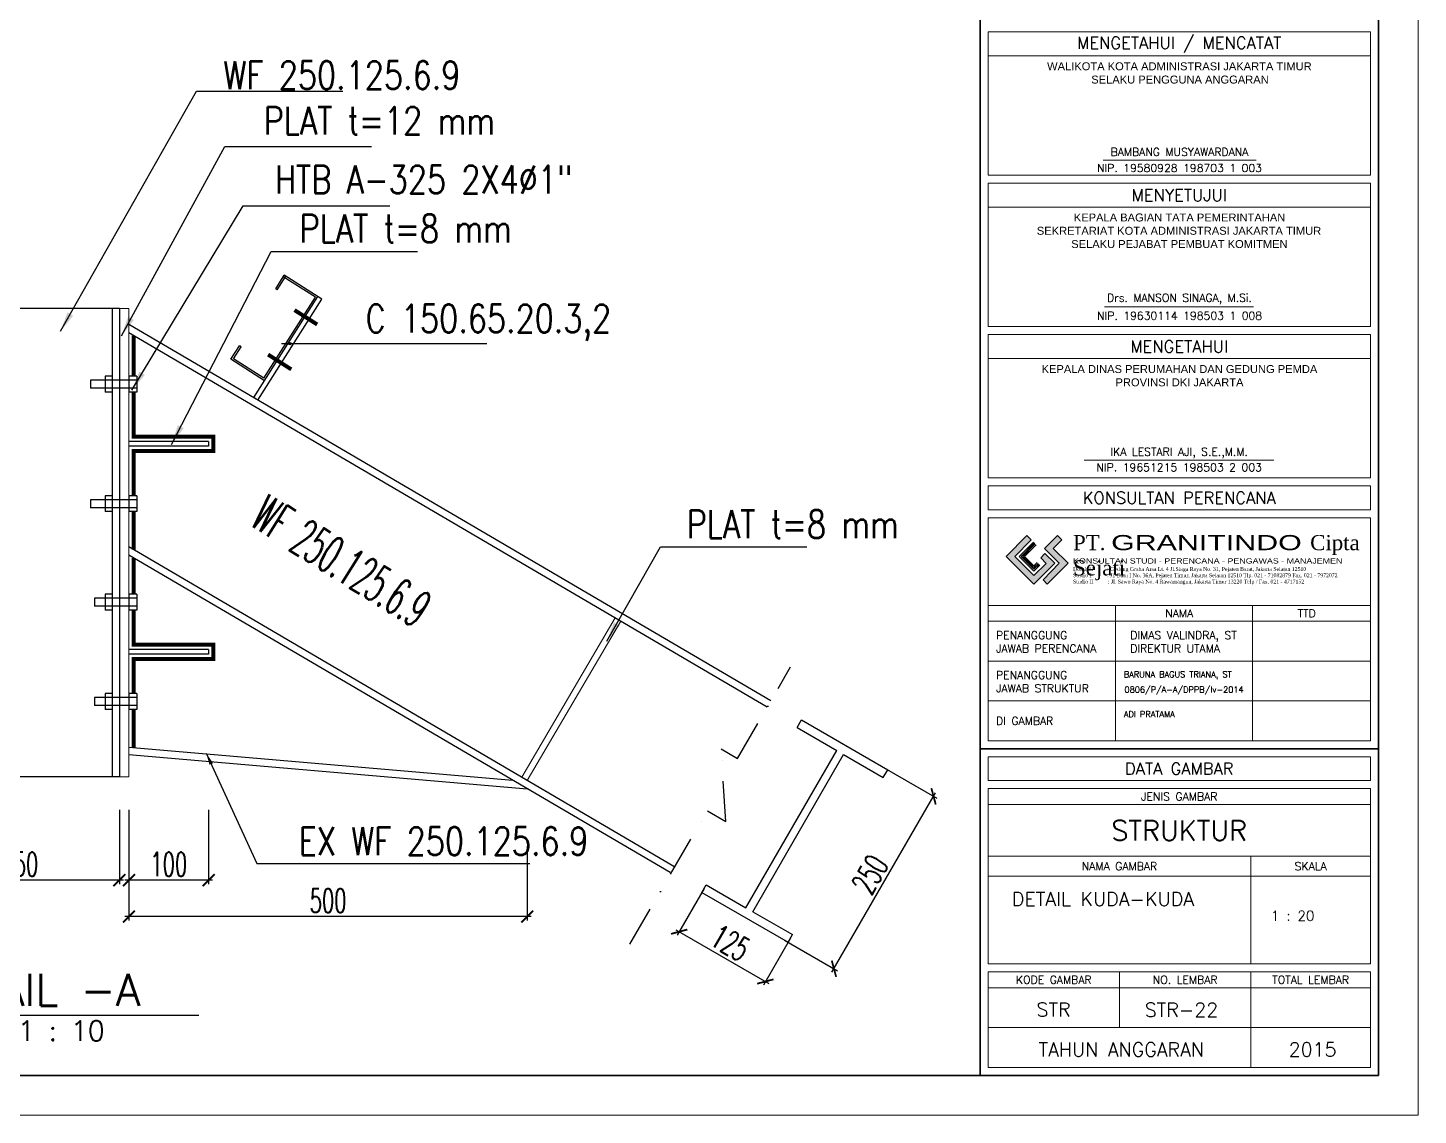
# Model space of a CAD drawing. Header units: inches. Extents: x 266054 to 836293, y -258454 to -102650.
# Drawn here: x 425023 to 442477, y -258434 to -244784 of the extents above; entities that cross this region are included whole.
import ezdxf
from ezdxf.enums import TextEntityAlignment as Align

# ---------------------------------------------------------------- set-up
doc = ezdxf.new("R2010")
doc.units = ezdxf.units.IN
doc.header["$LTSCALE"] = 800
doc.header["$MEASUREMENT"] = 0
doc.linetypes.add('DASHDOT2', pattern=[12.7, 6.35, -3.175, 0, -3.175])
for name, color, linetype in [('01. WF', 3, 'Continuous'), ('04. BAUT', 4, 'Continuous'), ('06. PLAT', 5, 'Continuous'), ('HAT', 8, 'Continuous'), ('LOGO', 7, 'Continuous'), ('TEXT', 4, 'Continuous'), ('WF', 3, 'Continuous')]:
    doc.layers.add(name, color=color, linetype=linetype)
for name, color, linetype, lineweight in [('02. DIM', 251, 'Continuous', 5), ('arsir', 8, 'Continuous', 0), ('BAJA', 3, 'Continuous', 9), ('BESI', 1, 'Continuous', 13), ('GRS KOP', 1, 'Continuous', 35), ('hacht', 8, 'Continuous', 5), ('kop', 7, 'Continuous', 20), ('NOT', 7, 'Continuous', 15)]:
    doc.layers.add(name, color=color, linetype=linetype, lineweight=lineweight)
doc.styles.add('BARU', font='arial.ttf')
doc.styles.add('DICK STYLE 100', font='romans.shx', dxfattribs={"width": 0.6, "height": 300})
doc.styles.add('ROMANS', font='romans.shx', dxfattribs={"width": 0.8, "height": 0.25})
doc.styles.add('S', font='SIMPLEX', dxfattribs={"width": 1.1})
doc.styles.get("Standard").update_dxf_attribs({"font": 'romans.shx'})
doc.styles.add('TX BR', font='romans.shx', dxfattribs={"width": 0.5, "height": 350})
doc.dimstyles.new('10', dxfattribs={"dimtxt": 300, "dimasz": 150, "dimexe": 50, "dimexo": 50, "dimgap": 50, "dimtad": 1, "dimdec": 0, "dimlfac": 0.1, "dimrnd": 1, "dimtxsty": 'DICK STYLE 100', "dimblk": 'ARCHTICK', "dimcen": 100, "dimdle": 50, "dimclrd": 18, "dimclre": 18, "dimclrt": 7, "dimadec": 0, "dimazin": 2, "dimtfac": 1, "dimtdec": 0, "dimtix": 1, "dimtmove": 0, "dimatfit": 3, "dimfxl": 0, "dimarcsym": 0})
doc.dimstyles.new('100 A', dxfattribs={"dimtxt": 250, "dimasz": 150, "dimexe": 50, "dimexo": 50, "dimgap": 50, "dimtad": 1, "dimdec": 0, "dimrnd": 1, "dimtxsty": 'DICK STYLE 100', "dimblk": 'ARCHTICK', "dimcen": 100, "dimdle": 50, "dimclrd": 18, "dimclre": 18, "dimclrt": 7, "dimadec": 0, "dimazin": 2, "dimtfac": 1, "dimtdec": 0, "dimtix": 1, "dimtmove": 0, "dimatfit": 3, "dimfxl": 0, "dimarcsym": 0})
doc.dimstyles.new('10A', dxfattribs={"dimtxt": 350, "dimasz": 125, "dimexe": 100, "dimexo": 50, "dimgap": 100, "dimtad": 1, "dimdec": 0, "dimlfac": 0.1, "dimzin": 0, "dimdsep": 46, "dimtxsty": 'TX BR', "dimblk1": 'ARCHTICK', "dimblk2": 'ARCHTICK', "dimsah": 1, "dimcen": 0.09, "dimclrd": 8, "dimclre": 8, "dimclrt": 3, "dimadec": 0, "dimazin": 0, "dimtfac": 1, "dimtdec": 0, "dimtix": 1, "dimtmove": 2, "dimatfit": 3, "dimfxl": 0, "dimtolj": 1, "dimtzin": 0, "dimarcsym": 0})
doc.dimstyles.get("Standard").update_dxf_attribs({"dimtxt": 0.18, "dimasz": 0.18, "dimexe": 0.18, "dimexo": 0.0625, "dimgap": 0.09, "dimtad": 0, "dimtih": 1, "dimtoh": 1, "dimdec": 4, "dimzin": 0, "dimdsep": 46, "dimtxsty": 'Standard', "dimcen": 0.09, "dimadec": 0, "dimazin": 0, "dimtfac": 1, "dimtdec": 4, "dimtofl": 0, "dimtmove": 0, "dimatfit": 3, "dimfxl": 0, "dimtolj": 1, "dimtzin": 0, "dimarcsym": 0})

# ---------------------------------------------------------------- blocks, each defined once
blk = doc.blocks.new('logo granitindo baru')
at = {"layer": 'LOGO'}
for points in [[(1.03, 1.463), (0.916, 1.574), (0.366, 1.024), (1.1, 0.289), (1.652, 0.843), (1.392, 1.098), (1.281, 0.987), (1.423, 0.84), (1.102, 0.519), (0.594, 1.025)], [(1.721, 1.576), (1.381, 1.236), (1.771, 0.842), (1.341, 0.407), (1.454, 0.294), (2.001, 0.844), (1.609, 1.237), (1.835, 1.464)]]:
    blk.add_hatch(color=8, dxfattribs=at).paths.add_polyline_path(points)
at = {"layer": 'Defpoints'}
blk.add_point((9.7, 0), dxfattribs=at)
at = {"layer": 'LOGO'}
blk.add_lwpolyline([(1.03, 1.463), (0.916, 1.574), (0.366, 1.024), (1.1, 0.289), (1.652, 0.843), (1.392, 1.098), (1.281, 0.987), (1.423, 0.84), (1.102, 0.519), (0.594, 1.025), (1.03, 1.463), (0.916, 1.574)], dxfattribs=at)
at = {"layer": 'LOGO', "lineweight": 0}
blk.add_lwpolyline([(1.721, 1.576), (1.381, 1.236), (1.771, 0.842), (1.341, 0.407), (1.454, 0.294), (2.001, 0.844), (1.609, 1.237), (1.835, 1.464), (1.721, 1.576)], dxfattribs=at)
at = {"layer": 'LOGO', "lineweight": 13}
for points in [[(1.089, 1.403), (0.713, 1.026), (1.101, 0.638), (1.258, 0.794)], [(1.112, 1.38), (0.759, 1.026), (1.101, 0.683), (1.235, 0.817)], [(1.134, 1.357), (0.803, 1.026), (1.101, 0.728), (1.213, 0.839)], [(1.157, 1.334), (0.85, 1.026), (1.101, 0.775), (1.189, 0.863)]]:
    blk.add_lwpolyline(points, dxfattribs=at)
at = {"layer": 'LOGO', "insert": (2.134, 1.589), "char_height": 0.4, "width": 7.66452, "attachment_point": 1}
blk.add_mtext('{\\fTimes New Roman|b0|i0|c0|p18;PT. \\fCityBlueprint|b0|i0|c2|p2;\\W1.5;GRANITINDO \\fTimes New Roman|b0|i0|c0|p18;\\W1;Cipta Sejati}', dxfattribs=at)
at = {"layer": 'LOGO', "insert": (2.134, 0.975), "char_height": 0.1, "attachment_point": 1}
blk.add_mtext_dynamic_manual_height_columns('{\\f@Arial Unicode MS|b0|i0|c0|p34;\\H1.4x;\\W1.2;KONSULTAN STUDI - PERENCANA - PENGAWAS - MANAJEMEN\\fTimes New Roman|b0|i0|c0|p18;\\P\\pt0.9;\\H0.71429x;\\W1;Domisili ^I: Gedung Graha Arsa Lt. 4 Jl.Siaga Raya No. 31, Pejaten Barat, Jakarta Selatan 12510\\PStudio I ^I: Jl. Batu I No. 36A, Pejaten Timur, Jakarta Selatan 12510 Tlp. 021 - 71082879 Fax. 021 - 7972072\\PStudio II          : Jl. Sawo Raya No. 4 Rawamangun, Jakarta Timur 13220 Telp / Fax. 021 - 4717152}', width=9.56937, gutter_width=0, heights=[1.67], dxfattribs=at)
blk = doc.blocks.new('kop')
at = {"layer": 'GRS KOP'}
for p, q in [((73, 1), (73, 54)), ((83, 1), (83, 54)), ((73, 9.2), (83, 9.2))]:
    blk.add_line(p, q, dxfattribs=at)
blk.add_lwpolyline([(1, 54), (83, 54), (83, 1), (1, 1)], close=True, dxfattribs=at)
at = {"layer": 'kop', "color": 7}
for p in [(84, 55), (84, 55), (0, 0)]:
    blk.add_line(p, (84, 0), dxfattribs=at)
at = {"layer": 'kop'}
for p, q in [((73.2, 23.6), (73.2, 27.2)), ((82.8, 27.2), (73.2, 27.2)), ((82.8, 23.6), (82.8, 27.2)), ((82.8, 26.6), (73.2, 26.6)), ((76.089, 23.976), (79.928, 23.976)), ((82.8, 23.6), (73.2, 23.6)), ((73.2, 19.8), (73.2, 23.4)), ((82.8, 23.4), (73.2, 23.4)), ((82.8, 19.8), (82.8, 23.4)), ((82.8, 22.8), (73.2, 22.8)), ((76.127, 20.296), (79.863, 20.296)), ((82.8, 19.8), (73.2, 19.8)), ((73.2, 16), (73.2, 19.6)), ((82.8, 19.6), (73.2, 19.6)), ((82.8, 16), (82.8, 19.6)), ((82.8, 19), (73.2, 19)), ((82.8, 16), (73.2, 16)), ((73.2, 9.4), (73.2, 15)), ((82.8, 15), (73.2, 15)), ((82.8, 9.4), (82.8, 15)), ((82.8, 12.8), (73.2, 12.8)), ((76.4, 9.4), (76.4, 12.8)), ((79.842, 9.4), (79.842, 12.8)), ((82.8, 12.4), (73.2, 12.4)), ((73.2, 12.4), (73.2, 11.4)), ((82.8, 11.4), (73.2, 11.4)), ((82.8, 10.4), (73.2, 10.4)), ((82.8, 9.4), (73.2, 9.4)), ((73.2, 7.8), (82.8, 7.8)), ((73.2, 6.5), (82.8, 6.5)), ((79.8, 3.8), (79.8, 6.5)), ((73.2, 6), (82.8, 6)), ((76.5, 2.2), (76.5, 3.6)), ((79.8, 1.2), (79.8, 3.6)), ((73.2, 3.2), (82.8, 3.2)), ((73.2, 2.2), (82.8, 2.2))]:
    blk.add_line(p, q, dxfattribs=at)
blk.add_lwpolyline([(75.615, 16.449), (80.377, 16.449)], dxfattribs=at)
for points in [[(73.2, 15.2), (82.8, 15.2), (82.8, 15.8), (73.2, 15.8)], [(73.2, 8.4), (82.8, 8.4), (82.8, 9), (73.2, 9)], [(73.2, 3.8), (82.8, 3.8), (82.8, 8.2), (73.2, 8.2)], [(73.2, 1.2), (82.8, 1.2), (82.8, 3.6), (73.2, 3.6)]]:
    blk.add_lwpolyline(points, close=True, dxfattribs=at)
at = {"xscale": 0.9500000000000454, "yscale": 0.9500000000000454, "zscale": 0.9500000000000454}
blk.add_blockref('logo granitindo baru', (73.307, 13.056), dxfattribs=at)
at = {"layer": 'kop'}
for s, height, p in [('MENGETAHUI / MENCATAT', 0.3, (78, 26.9)), ('BAMBANG MUSYAWARDANA', 0.19926, (78.007, 24.183)), ('NIP. 19580928 198703 1 003', 0.19926, (78.007, 23.78)), ('MENYETUJUI', 0.3, (78, 23.1)), ('Drs. MANSON SINAGA, M.Si.', 0.19926, (78.009, 20.496)), ('NIP. 19630114 198503 1 008', 0.19926, (78.009, 20.071)), ('MENGETAHUI', 0.3, (78, 19.3)), ('IKA LESTARI AJI, S.E.,M.M.', 0.2, (77.999, 16.625)), ('NIP. 19651215 198503 2 003', 0.2, (77.999, 16.264)), ('KONSULTAN PERENCANA', 0.3, (78, 15.5)), ('NAMA', 0.2, (78, 12.6)), ('TTD', 0.2, (81.2, 12.6)), ('DATA GAMBAR', 0.3, (78, 8.7)), ('JENIS GAMBAR', 0.2, (78, 8)), ('STRUKTUR', 0.5, (78, 7.146)), ('NAMA GAMBAR', 0.2, (76.5, 6.25)), ('SKALA', 0.2, (81.3, 6.25)), ('KODE GAMBAR', 0.2, (74.85, 3.4)), ('NO. LEMBAR', 0.2, (78.15, 3.4)), ('TOTAL LEMBAR', 0.2, (81.3, 3.4)), ('STR', 0.35, (74.844, 2.65)), ('TAHUN ANGGARAN', 0.35, (76.545, 1.65)), ('2015', 0.35, (81.349, 1.65))]:
    blk.add_text(s, height=height, dxfattribs=at).set_placement(p, align=Align.MIDDLE)
blk.add_text('0806/P/A-A/DPPB/Iv-2014', height=0.15, dxfattribs=at).set_placement((78.122, 10.609), align=Align.CENTER)
at = {"layer": 'kop', "char_height": 0.2, "attachment_point": 1, "style": 'BARU'}
for s, width, insert in [('\\pi0.65609;WALIKOTA KOTA ADMINISTRASI JAKARTA TIMUR\\P\\pi1.7645;SELAKU PENGGUNA ANGGARAN', 7.94943, (74.027, 26.434)), ('\\pi1.5072;KEPALA BAGIAN TATA PEMERINTAHAN\\P\\pi0.57794;SEKRETARIAT KOTA ADMINISTRASI JAKARTA TIMUR\\P\\pi1.4412;SELAKU PEJABAT PEMBUAT KOMITMEN', 8.28085, (73.847, 22.638)), ('\\pi0.5226;KEPALA DINAS PERUMAHAN DAN GEDUNG PEMDA \\P\\pi2.3784;PROVINSI DKI JAKARTA', 7.94943, (74.022, 18.833))]:
    blk.add_mtext_dynamic_manual_height_columns(s, width=width, gutter_width=1.5, heights=[0], dxfattribs=dict(at, insert=insert))
at = {"layer": 'kop', "attachment_point": 1}
for s, insert, char_height, width in [('PENANGGUNG\\PJAWAB PERENCANA', (73.4, 12.15), 0.2, 8.33062), ('DIMAS VALINDRA, ST\\PDIREKTUR UTAMA', (76.77, 12.15), 0.2, 8.16499), ('PENANGGUNG\\PJAWAB STRUKTUR', (73.4, 11.15), 0.2, 8.79211), ('BARUNA BAGUS TRIANA, ST', (76.609, 11.143), 0.15, 4.04264), ('ADI PRATAMA', (76.609, 10.143), 0.15, 4.04264), ('DI GAMBAR', (73.4, 10), 0.2, 7.59768)]:
    blk.add_mtext(s, dxfattribs=dict(at, insert=insert, char_height=char_height, width=width))
at = {"layer": 'kop', "style": 'BARU', "flags": 4}
for p, height in [((73.8, 5.4), 0.35), ((80.303, 5.382), 0.25), ((73.8, 4.9), 0.35), ((80.303, 4.882), 0.25), ((73.8, 4.4), 0.35), ((80.303, 4.382), 0.25)]:
    blk.add_attdef('-', p, '', height=height, dxfattribs=at)
at = {"layer": 'kop', "flags": 4}
for tag, p in [('AR-00', (78.057, 2.648)), ('00', (81.238, 2.647))]:
    blk.add_attdef(tag, text='', height=0.35, dxfattribs=at).set_placement(p, align=Align.MIDDLE)
blk = doc.blocks.new('Ndtpd')
at = {"lineweight": -3}
blk.add_line((0.747, 0), (-0.747, 0), dxfattribs=at)
blk.add_circle((0, 0), 0.747, dxfattribs=at)
at = {"color": 10, "lineweight": -3, "style": 'S', "width": 1.1, "flags": 4}
blk.add_attdef('NO', text='', height=0.5, dxfattribs=at).set_placement((0, 0.148), align=Align.CENTER)
blk.add_attdef('NDTPD', (1.516, 0.148), '', height=0.5, dxfattribs=at)
at = {"color": 5, "lineweight": -3, "style": 'S', "width": 1.1, "flags": 4}
blk.add_attdef('NOLBR', text='', height=0.3, dxfattribs=at).set_placement((0, -0.398), align=Align.CENTER)
blk.add_attdef('SKALA', (1.523, -0.398), '', height=0.3, dxfattribs=at)
blk = doc.blocks.new('_ArchTick')
at = {"layer": 'LOGO', "color": 0, "const_width": 0.15}
blk.add_lwpolyline([(-0.5, -0.5), (0.5, 0.5)], dxfattribs=at)
blk = doc.blocks.new('*D198')
at = {"layer": 'arsir', "color": 18, "lineweight": -2}
for p, q in [((426292, -254602), (426292, -255534)), ((427292, -254602), (427292, -255534)), ((427342, -255484), (426242, -255484))]:
    blk.add_line(p, q, dxfattribs=at)
at = {"layer": 'Defpoints', "color": 0}
for p in [(426292, -254552), (427292, -254552), (426292, -255484)]:
    blk.add_point(p, dxfattribs=at)
at = {"layer": 'arsir', "color": 18, "lineweight": -2, "xscale": 150, "yscale": 150, "zscale": 150, "rotation": 180}
blk.add_blockref('_ArchTick', (426292, -255484), dxfattribs=at)
at = {"layer": 'arsir', "color": 18, "lineweight": -2, "xscale": 150, "yscale": 150, "zscale": 150}
blk.add_blockref('_ArchTick', (427292, -255484), dxfattribs=at)
at = {"layer": 'arsir', "color": 7, "insert": (426792, -255284), "char_height": 300, "attachment_point": 5, "style": 'DICK STYLE 100'}
blk.add_mtext('100', dxfattribs=at)
blk = doc.blocks.new('*D199')
at = {"layer": 'arsir', "color": 18, "lineweight": -2}
for p, q in [((426292, -255059), (426292, -255991)), ((431292, -255059), (431292, -255991)), ((431342, -255941), (426242, -255941))]:
    blk.add_line(p, q, dxfattribs=at)
at = {"layer": 'Defpoints', "color": 0}
for p in [(426292, -255009), (431292, -255009), (426292, -255941)]:
    blk.add_point(p, dxfattribs=at)
at = {"layer": 'arsir', "color": 18, "lineweight": -2, "xscale": 150, "yscale": 150, "zscale": 150, "rotation": 180}
blk.add_blockref('_ArchTick', (426292, -255941), dxfattribs=at)
at = {"layer": 'arsir', "color": 18, "lineweight": -2, "xscale": 150, "yscale": 150, "zscale": 150}
blk.add_blockref('_ArchTick', (431292, -255941), dxfattribs=at)
at = {"layer": 'arsir', "color": 7, "insert": (428792, -255741), "char_height": 300, "attachment_point": 5, "style": 'DICK STYLE 100'}
blk.add_mtext('500', dxfattribs=at)
blk = doc.blocks.new('A$C47F01BF2')
at = {"layer": '01. WF'}
for p, q in [((-1263773.1, 425990.7), (-1263773.9, 425840.7)), ((-1263767.1, 425990.7), (-1263773.1, 425990.7)), ((-1263767.1, 425990.7), (-1263767.9, 425840.6)), ((-1263823.2, 425965.9), (-1263823.3, 425945.9)), ((-1263773.2, 425965.7), (-1263823.2, 425965.9)), ((-1263775.6, 425963.4), (-1263821, 425963.6)), ((-1263821, 425963.6), (-1263821, 425945.9)), ((-1263775.6, 425963.4), (-1263776.2, 425843)), ((-1263821, 425945.9), (-1263823.3, 425945.9)), ((-1263823.8, 425860.9), (-1263823.9, 425840.9)), ((-1263821.5, 425860.9), (-1263823.8, 425860.9)), ((-1263821.5, 425860.9), (-1263821.6, 425840.9)), ((-1263776.2, 425843), (-1263823.9, 425843.2)), ((-1263767.9, 425840.6), (-1263823.9, 425840.9))]:
    blk.add_line(p, q, dxfattribs=at)
at = {"layer": '01. WF', "const_width": 5}
for points in [[(-1263752.7, 425935.6), (-1263787.2, 425935.7)], [(-1263755.8, 425870.6), (-1263789.5, 425870.8)]]:
    blk.add_lwpolyline(points, dxfattribs=at)
blk = doc.blocks.new('*D200')
at = {"layer": 'arsir', "color": 18, "lineweight": -2}
for p, q in [((423672, -254602), (423672, -255534)), ((426172, -254602), (426172, -255534)), ((426222, -255484), (423622, -255484))]:
    blk.add_line(p, q, dxfattribs=at)
at = {"layer": 'Defpoints', "color": 0}
for p in [(423672, -254552), (426172, -254552), (423672, -255484)]:
    blk.add_point(p, dxfattribs=at)
at = {"layer": 'arsir', "color": 18, "lineweight": -2, "xscale": 150, "yscale": 150, "zscale": 150, "rotation": 180}
blk.add_blockref('_ArchTick', (423672, -255484), dxfattribs=at)
at = {"layer": 'arsir', "color": 18, "lineweight": -2, "xscale": 150, "yscale": 150, "zscale": 150}
blk.add_blockref('_ArchTick', (426172, -255484), dxfattribs=at)
at = {"layer": 'arsir', "color": 7, "insert": (424922, -255284), "char_height": 300, "attachment_point": 5, "style": 'DICK STYLE 100'}
blk.add_mtext('250', dxfattribs=at)
blk = doc.blocks.new('*D201')
at = {"layer": 'arsir', "color": 18, "lineweight": -2}
for p, q in [((435774, -254073), (436436, -254456)), ((435118, -256639), (436418, -254387)), ((434524, -256238), (435186, -256621))]:
    blk.add_line(p, q, dxfattribs=at)
at = {"layer": 'Defpoints', "color": 0}
for p in [(435731, -254048), (436393, -254431), (434481, -256213)]:
    blk.add_point(p, dxfattribs=at)
at = {"layer": 'arsir', "color": 18, "lineweight": -2, "xscale": 150, "yscale": 150, "zscale": 150}
for p, rotation in [((436393, -254431), 59.99999999989079), ((435143, -256596), 239.9999999998908)]:
    blk.add_blockref('_ArchTick', p, dxfattribs=dict(at, rotation=rotation))
at = {"layer": 'arsir', "color": 7, "insert": (435595, -255413), "char_height": 300, "attachment_point": 5, "rotation": 60, "style": 'DICK STYLE 100'}
blk.add_mtext('250', dxfattribs=at)
blk = doc.blocks.new('*D202')
at = {"layer": 'arsir', "color": 18, "lineweight": -2}
for p, q in [((433513, -255589), (433175, -256175)), ((433157, -256106), (434326, -256781)), ((434596, -256214), (434257, -256800))]:
    blk.add_line(p, q, dxfattribs=at)
at = {"layer": 'Defpoints', "color": 0}
for p in [(433538, -255546), (434621, -256171), (434282, -256756)]:
    blk.add_point(p, dxfattribs=at)
at = {"layer": 'arsir', "color": 18, "lineweight": -2, "xscale": 150, "yscale": 150, "zscale": 150}
for p, rotation in [((433200, -256131), 150.0000000148983), ((434282, -256756), 330.0000000148983)]:
    blk.add_blockref('_ArchTick', p, dxfattribs=dict(at, rotation=rotation))
at = {"layer": 'arsir', "color": 7, "insert": (433841, -256271), "char_height": 300, "attachment_point": 5, "rotation": 330, "style": 'DICK STYLE 100'}
blk.add_mtext('125', dxfattribs=at)

msp = doc.modelspace()

# ---------------------------------------------------------------- linework, layer by layer
at = {"layer": '01. WF'}
for p, q in [((434679.7, -253568.3), (434734.7, -253473)), ((434679.7, -253568.3), (435177.7, -253855.8)), ((434734.7, -253473), (435817.2, -254098)), ((434037.7, -255830.3), (435177.7, -253855.8)), ((434124.3, -255880.3), (435264.3, -253905.8)), ((435264.3, -253905.8), (435762.2, -254193.3)), ((435762.2, -254193.3), (435817.2, -254098)), ((433484.7, -255638.1), (433539.7, -255542.8)), ((433484.7, -255638.1), (434567.2, -256263.1)), ((433539.7, -255542.8), (434037.7, -255830.3)), ((434124.3, -255880.3), (434622.2, -256167.8)), ((434567.2, -256263.1), (434622.2, -256167.8))]:
    msp.add_line(p, q, dxfattribs=at)
at = {"layer": '02. DIM', "const_width": 50}
for points in [[(426351.9, -248647.4), (426351.9, -249157.9)], [(426351.9, -249357.9), (426351.9, -249917.9), (427351.9, -249917.9), (427351.9, -250097.9), (426351.9, -250097.9), (426351.9, -250657.9)], [(426351.9, -251336.6), (426351.9, -250857.9)], [(426351.9, -251441), (426351.9, -251892.7)], [(426351.9, -252092.7), (426351.9, -252527.7), (427351.9, -252527.7), (427351.9, -252707.7), (426351.9, -252707.7), (426351.9, -253142.7)], [(426351.9, -253820.6), (426351.9, -253342.7)]]:
    msp.add_lwpolyline(points, dxfattribs=at)
at = {"layer": '04. BAUT'}
for p, q in [((425807.9, -249207.9), (425807.9, -249307.9)), ((426391.9, -249207.9), (425807.9, -249207.9)), ((426081.9, -249157.9), (425991.9, -249157.9)), ((425991.9, -249157.9), (425991.9, -249357.9)), ((426081.9, -249157.9), (426081.9, -249357.9)), ((426291.9, -249157.9), (426291.9, -249357.9)), ((426391.9, -249157.9), (426291.9, -249157.9)), ((426391.9, -249157.9), (426391.9, -249357.9)), ((426391.9, -249307.9), (425807.9, -249307.9)), ((426081.9, -249357.9), (425991.9, -249357.9)), ((426391.9, -249357.9), (426291.9, -249357.9)), ((425807.9, -250707.9), (425807.9, -250807.9)), ((426391.9, -250707.9), (425807.9, -250707.9)), ((426391.9, -250807.9), (425807.9, -250807.9)), ((426081.9, -250657.9), (425991.9, -250657.9)), ((425991.9, -250657.9), (425991.9, -250857.9)), ((426081.9, -250657.9), (426081.9, -250857.9)), ((426291.9, -250657.9), (426291.9, -250857.9)), ((426391.9, -250657.9), (426291.9, -250657.9)), ((426391.9, -250657.9), (426391.9, -250857.9)), ((426081.9, -250857.9), (425991.9, -250857.9)), ((426391.9, -250857.9), (426291.9, -250857.9)), ((425861.9, -251942.7), (425861.9, -252042.7)), ((426391.9, -251942.7), (425861.9, -251942.7)), ((426081.9, -251892.7), (425991.9, -251892.7)), ((425991.9, -251892.7), (425991.9, -252092.7)), ((426081.9, -251892.7), (426081.9, -252092.7)), ((426291.9, -251892.7), (426291.9, -252092.7)), ((426391.9, -251892.7), (426291.9, -251892.7)), ((426391.9, -251892.7), (426391.9, -252092.7)), ((426391.9, -252042.7), (425861.9, -252042.7)), ((426081.9, -252092.7), (425991.9, -252092.7)), ((426391.9, -252092.7), (426291.9, -252092.7)), ((425861.9, -253192.7), (425861.9, -253292.7)), ((426391.9, -253192.7), (425861.9, -253192.7)), ((426081.9, -253142.7), (425991.9, -253142.7)), ((425991.9, -253142.7), (425991.9, -253342.7)), ((426081.9, -253142.7), (426081.9, -253342.7)), ((426291.9, -253142.7), (426291.9, -253342.7)), ((426391.9, -253142.7), (426291.9, -253142.7)), ((426391.9, -253142.7), (426391.9, -253342.7)), ((426391.9, -253292.7), (425861.9, -253292.7)), ((426081.9, -253342.7), (425991.9, -253342.7)), ((426391.9, -253342.7), (426291.9, -253342.7))]:
    msp.add_line(p, q, dxfattribs=at)
at = {"layer": '06. PLAT'}
for p, q in [((427291.9, -249977.9), (426291.9, -249977.9)), ((427291.9, -250037.9), (426291.9, -250037.9)), ((427291.9, -249977.9), (427291.9, -250037.9)), ((427291.9, -252587.7), (426291.9, -252587.7)), ((427291.9, -252647.7), (426291.9, -252647.7)), ((427291.9, -252587.7), (427291.9, -252647.7))]:
    msp.add_line(p, q, dxfattribs=at)
at = {"layer": 'BESI'}
for p, q in [((426171.9, -248307.9), (426291.9, -248307.9)), ((426171.9, -248307.9), (426171.9, -254185.9)), ((426291.9, -248307.9), (426291.9, -254185.9)), ((431222.9, -254192.2), (432397.5, -252191.4)), ((431291.9, -254232.7), (432466.5, -252231.9)), ((426291.9, -254185.9), (426171.9, -254185.9))]:
    msp.add_line(p, q, dxfattribs=at)
at = {"layer": 'HAT', "linetype": 'DASHDOT2', "ltscale": 0.1}
for p, q in [((433933.1, -253957.9), (434598, -252805.2)), ((433727.9, -253836.1), (433933.1, -253957.9)), ((433786.8, -254747.8), (433727.9, -253836.1)), ((432581.3, -256285.4), (433553.6, -254615.3)), ((433553.6, -254615.3), (433786.8, -254747.8))]:
    msp.add_line(p, q, dxfattribs=at)
at = {"layer": 'NOT', "lineweight": -3}
msp.add_line((423094.5, -257178.9), (427169.1, -257178.9), dxfattribs=at)
at = {"layer": 'WF'}
for p, q in [((426171.9, -248307.9), (424921.9, -248307.9)), ((426081.9, -248307.9), (426081.9, -254185.9)), ((426171.9, -248307.9), (426171.9, -254185.9)), ((434351.4, -253232.7), (426291.9, -248507.9)), ((434306.5, -253310.7), (426291.9, -248612.2)), ((433132.6, -255311.8), (426291.9, -251301.5)), ((433087.1, -255389.4), (426291.9, -251405.8)), ((426291.9, -253815.5), (431110.4, -254230.6)), ((426291.9, -253905.8), (431291.1, -254336.5)), ((426171.9, -254185.9), (424921.9, -254185.9))]:
    msp.add_line(p, q, dxfattribs=at)

# ---------------------------------------------------------------- block references
at = {"layer": 'HAT', "xscale": -10.00000000376455, "yscale": 10, "zscale": 10, "rotation": 147.2890380423362}
msp.add_blockref('A$C47F01BF2', (13363400.6, -3494554.2), dxfattribs=at)
at = {"layer": 'kop'}
ref = msp.add_blockref('kop', (400477.2, -258434.2), dxfattribs=dict(at, xscale=500, yscale=500, zscale=500))
ref.add_attrib('-', 'DETAIL KUDA-KUDA', (437375.8, -255807.9), dxfattribs={"height": 175, "flags": 4})
ref.add_attrib('-', '1 : 20', (440629, -255993.4), dxfattribs={"height": 125, "flags": 4})
ref.add_attrib('AR-00', 'STR-22', dxfattribs={"height": 174.99, "flags": 4}).set_placement((439505.7, -257110.3), align=Align.MIDDLE)
at = {"layer": 'NOT', "lineweight": -3}
ref = msp.add_blockref('Ndtpd', (422494.5, -257178.9), dxfattribs=dict(at, xscale=803.2128514051437, yscale=803.2128514051437, zscale=803.2128514056185))
ref.add_attrib('NO', '1', dxfattribs={"layer": '0', "lineweight": -3, "height": 400, "flags": 4}).set_placement((422494.1, -257060.4), align=Align.CENTER)
ref.add_attrib('NDTPD', 'DETAIL -A', (423712.1, -257060.4), dxfattribs={"layer": '0', "lineweight": -3, "height": 400, "flags": 4})
ref.add_attrib('NOLBR', 'STR-06', dxfattribs={"layer": '0', "lineweight": -3, "height": 200, "flags": 4}).set_placement((422494.1, -257498.9), align=Align.CENTER)
ref.add_attrib('SKALA', 'SKALA 1 : 10', (423717.9, -257498.9), dxfattribs={"layer": '0', "lineweight": -3, "height": 250, "flags": 4})

# ---------------------------------------------------------------- texts
at = {"layer": 'TEXT', "style": 'ROMANS', "width": 0.5}
msp.add_text('WF 250.125.6.9', height=463.32, rotation=328, dxfattribs=at).set_placement((427795.7, -251023))
at = {"layer": 'TEXT', "char_height": 350, "attachment_point": 6, "style": 'ROMANS'}
for s, insert in [('WF 250.125.6.9', (430453, -245378.1)), ('PLAT t=12 mm', (430886.3, -245950.3)), ('HTB A-325 2X4%%C1"', (431857.3, -246689.4)), ('PLAT t=8 mm', (431097.4, -247302.9)), ('C 150.65.20.3,2', (432346.4, -248486.2)), ('PLAT t=8 mm', (435956.1, -251014)), ('EX WF 250.125.6.9', (432058.5, -254994.2))]:
    msp.add_mtext(s, dxfattribs=dict(at, insert=insert))

# ---------------------------------------------------------------- dimensions: what is measured, and where the dimension line sits
at = {"layer": 'arsir'}
for base, p1, p2, angle, picture, middle in [((436393.1, -254430.5), (434480.6, -256213.1), (435730.6, -254048), 240, '*D201', (435594.9, -255413.1)), ((434282.5, -256756.3), (433538.1, -255545.7), (434620.6, -256170.7), 150, '*D202', (433841.2, -256270.6))]:
    dim = msp.add_linear_dim(base=base, p1=p1, p2=p2, angle=angle, dimstyle='100 A', override={"dimlfac": 0.1, "dimfxl": 0.18, "dimarcsym": 1}, dxfattribs=at)
    dim.commit()
    dim.dimension.update_dxf_attribs({"geometry": picture, "text_midpoint": middle})
for base, p1, p2, picture, middle in [((423671.9, -255483.7), (426171.9, -254551.5), (423671.9, -254551.5), '*D200', (424921.9, -255283.7)), ((426291.9, -255483.7), (427291.9, -254551.5), (426291.9, -254551.5), '*D198', (426791.9, -255283.7)), ((426291.9, -255941.2), (431291.9, -255009), (426291.9, -255009), '*D199', (428791.9, -255741.2))]:
    dim = msp.add_linear_dim(base=base, p1=p1, p2=p2, dimstyle='100 A', override={"dimlfac": 0.1, "dimfxl": 0.18, "dimarcsym": 1}, dxfattribs=at)
    dim.commit()
    dim.dimension.update_dxf_attribs({"geometry": picture, "text_midpoint": middle})

# ---------------------------------------------------------------- leaders
at = {"layer": 'BAJA'}
msp.add_leader([(428206.8, -248749.1), (430783.7, -248749.1)], dimstyle='10A', override={"dimgap": 0.05, "dimtad": 0}, dxfattribs=at)
at = {"layer": 'hacht'}
msp.add_leader([(427263, -253888.6), (427898.8, -255274.8), (431326.1, -255274.8)], dimstyle='10', override={"dimgap": 100, "dimtad": 0}, dxfattribs=at)
at = {"layer": 'HAT'}
for points in [[(425433.6, -248594.3), (427140.2, -245578.1), (428978.9, -245578.1)], [(426198.1, -248650.7), (427497.6, -246273.8), (429336.2, -246273.8)], [(426328.1, -249334.2), (427727.2, -247018.9), (429565.9, -247018.9)], [(426828.1, -250014.2), (428076.1, -247590.3), (429914.8, -247590.3)], [(432291.6, -252485.7), (432963.7, -251301.4), (434802.4, -251301.4)]]:
    msp.add_leader(points, dimstyle='Standard', override={"dimscale": 1, "dimasz": 250, "dimtad": 0, "dimlfac": 0.1}, dxfattribs=at)

doc.saveas('drawing.dxf')
